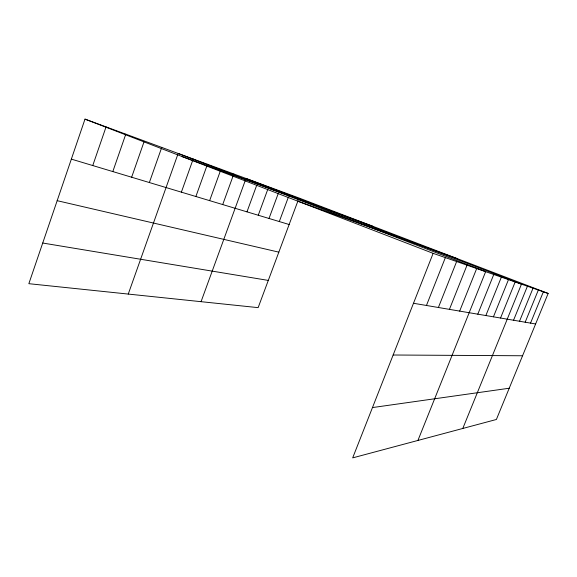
<?xml version="1.0" encoding="UTF-8"?>
<svg xmlns="http://www.w3.org/2000/svg" width="577" height="577" viewBox="0 0 577 577"><rect width="100%" height="100%" fill="white"/><g stroke="black" fill="none" stroke-linecap="round" stroke-linejoin="round"><path stroke-width="0.87" d="M548.15 293.455L433.132 253.346L352.684 457.878L496.386 419.486L548.15 293.455L299.023 198.005L84.999 119.122L28.85 283.689L258.143 307.642L298.1 200.493M92.753 165.549L106.067 126.882M112.811 171.571L125.8 134.16M131.643 177.226L144.026 141.827M149.356 182.541L161.748 147.409M128.253 294.075L177.867 154.29M181.373 192.155L193.208 159.007M195.877 196.512L207.468 164.257M209.639 200.637L220.977 169.241M222.708 204.561L233.815 173.973M201.056 301.677L245.413 180.125M246.97 211.846L256.722 185.246M258.251 215.235L267.786 189.343M269.019 218.467L278.345 193.252M279.304 221.561L288.457 196.916M426.453 305.471L445.365 257.609M438.39 307.498L456.631 261.54M449.433 309.366L467.038 265.168M459.667 311.104L476.689 268.536M417.928 440.446L485.654 271.659L178.163 153.46M477.792 314.176L493.768 274.486M485.863 315.547L501.363 277.14M493.429 316.823L508.481 279.621M500.54 318.035L515.174 281.951M462.79 428.459L521.478 284.151L246.018 178.466M513.552 320.235L527.421 286.221M519.524 321.252L533.033 288.183M525.178 322.211L538.341 290.029M530.53 323.113L543.375 291.789M372.475 407.571L509.224 388.234M393.146 355.006L522.56 355.764M42.72 243.032L268.298 280.415M413.493 303.278L535.615 323.978M57.173 200.681L278.835 252.149M71.353 159.122L289.142 224.511M299.016 201.633L457.222 258.619M182.159 156.583L372.966 226.335M84.999 119.122L433.132 253.346"/></g></svg>
